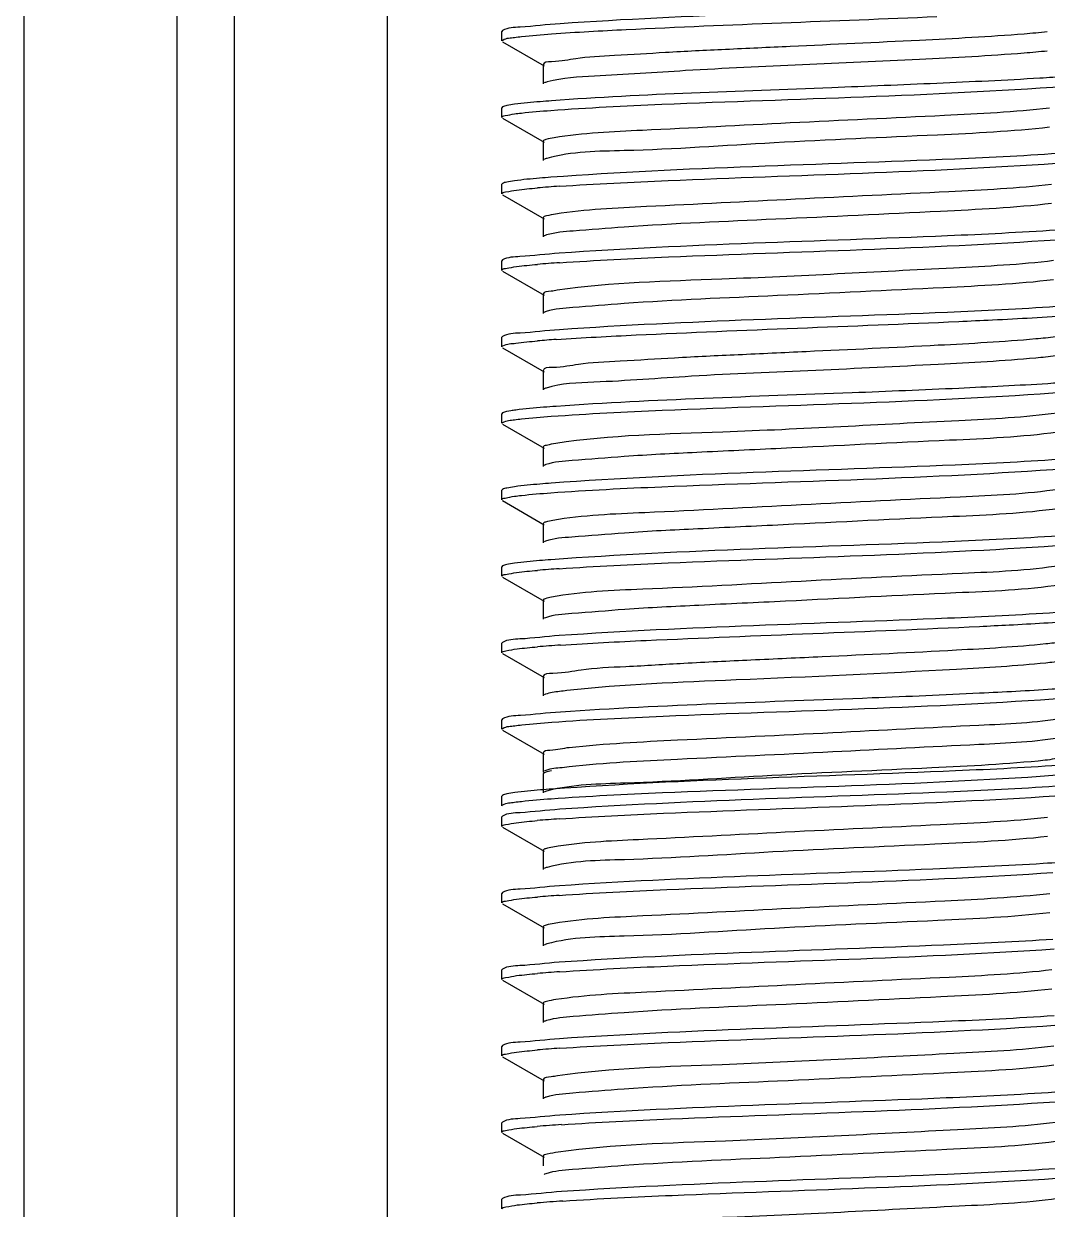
# Model space of a CAD drawing. Extents: x 1031190 to 1725648, y 733081 to 1571294.
# Drawn here: x 1139799.1 to 1140117.7, y 1212841.5 to 1213210.6 of the extents above; entities that cross this region are included whole.
import ezdxf

# ---------------------------------------------------------------- set-up
doc = ezdxf.new("R2010")
doc.units = 0
doc.header["$LTSCALE"] = 1000
doc.header["$MEASUREMENT"] = 0

msp = doc.modelspace()

# ---------------------------------------------------------------- linework, layer by layer
at = {"linetype": 'Continuous'}
for p, q in [((1139799.13, 1215988.29), (1139799.13, 1211247.26)), ((1139846.75, 1215988.29), (1139846.75, 1211247.26)), ((1139864.61, 1215988.29), (1139864.61, 1211247.26)), ((1139912.24, 1215988.29), (1139912.24, 1211247.26)), ((1139948.18, 1213208.47), (1139947.96, 1213208.21)), ((1139947.96, 1213205.23), (1139947.96, 1213208.21)), ((1139947.96, 1213205.23), (1139947.96, 1213208.21)), ((1139948.18, 1213204.97), (1139961.11, 1213197.49)), ((1139960.85, 1213197.79), (1139960.85, 1213191.84)), ((1139948.18, 1213184.66), (1139947.96, 1213184.4)), ((1139947.96, 1213181.42), (1139947.96, 1213184.4)), ((1139947.96, 1213181.42), (1139947.96, 1213184.4)), ((1139948.18, 1213181.16), (1139961.11, 1213173.68)), ((1139960.85, 1213173.98), (1139960.85, 1213168.03)), ((1139948.18, 1213160.84), (1139947.96, 1213160.58)), ((1139947.96, 1213157.61), (1139947.96, 1213160.58)), ((1139947.96, 1213157.61), (1139947.96, 1213160.58)), ((1139948.18, 1213157.35), (1139961.11, 1213149.86)), ((1139960.85, 1213150.17), (1139960.85, 1213144.21)), ((1139948.18, 1213137.03), (1139947.96, 1213136.77)), ((1139947.96, 1213133.79), (1139947.96, 1213136.77)), ((1139947.96, 1213133.79), (1139947.96, 1213136.77)), ((1139948.18, 1213133.53), (1139961.11, 1213126.05)), ((1139960.85, 1213126.35), (1139960.85, 1213120.4)), ((1139948.18, 1213113.22), (1139947.96, 1213112.96)), ((1139947.96, 1213109.98), (1139947.96, 1213112.96)), ((1139947.96, 1213109.98), (1139947.96, 1213112.96)), ((1139948.18, 1213109.72), (1139961.11, 1213102.24)), ((1139960.85, 1213102.54), (1139960.85, 1213096.59)), ((1139948.18, 1213089.41), (1139947.96, 1213089.15)), ((1139947.96, 1213086.17), (1139947.96, 1213089.15)), ((1139947.96, 1213086.17), (1139947.96, 1213089.15)), ((1139948.18, 1213085.91), (1139961.11, 1213078.43)), ((1139960.85, 1213078.73), (1139960.85, 1213072.77)), ((1139948.18, 1213065.59), (1139947.96, 1213065.33)), ((1139947.96, 1213062.36), (1139947.96, 1213065.33)), ((1139947.96, 1213062.36), (1139947.96, 1213065.33)), ((1139948.18, 1213062.1), (1139961.11, 1213054.61)), ((1139960.85, 1213054.91), (1139960.85, 1213048.96)), ((1139961.58, 1213049.47), (1139961.11, 1213049.26)), ((1139948.18, 1213041.78), (1139947.96, 1213041.52)), ((1139947.96, 1213038.54), (1139947.96, 1213041.52)), ((1139947.96, 1213038.54), (1139947.96, 1213041.52)), ((1139948.18, 1213038.28), (1139961.11, 1213030.8)), ((1139960.85, 1213031.1), (1139960.85, 1213025.15)), ((1139961.54, 1213025.64), (1139961.11, 1213025.45)), ((1139948.18, 1213017.97), (1139947.96, 1213017.71)), ((1139947.96, 1213014.73), (1139947.96, 1213017.71)), ((1139947.96, 1213014.73), (1139947.96, 1213017.71)), ((1139948.18, 1213014.47), (1139961.11, 1213006.99)), ((1139960.85, 1213007.29), (1139960.85, 1213001.34)), ((1139961.5, 1213001.81), (1139961.11, 1213001.64)), ((1139948.18, 1212994.16), (1139947.96, 1212993.89)), ((1139947.96, 1212990.92), (1139947.96, 1212993.89)), ((1139947.96, 1212990.92), (1139947.96, 1212993.89)), ((1139948.18, 1212990.66), (1139961.11, 1212983.18)), ((1139960.85, 1212983.48), (1139960.85, 1212977.52)), ((1139960.85, 1212977.02), (1139960.85, 1212971.07)), ((1139948.18, 1212970.34), (1139947.96, 1212970.08)), ((1139947.96, 1212967.11), (1139947.96, 1212970.08)), ((1139947.96, 1212967.11), (1139947.96, 1212970.08)), ((1139948.18, 1212963.89), (1139947.96, 1212963.63)), ((1139947.96, 1212960.65), (1139947.96, 1212963.63)), ((1139947.96, 1212960.65), (1139947.96, 1212963.63)), ((1139948.18, 1212960.39), (1139961.11, 1212952.91)), ((1139960.85, 1212953.21), (1139960.85, 1212947.25)), ((1139948.18, 1212940.07), (1139947.96, 1212939.81)), ((1139947.96, 1212936.84), (1139947.96, 1212939.81)), ((1139947.96, 1212936.84), (1139947.96, 1212939.81)), ((1139948.18, 1212936.58), (1139961.11, 1212929.09)), ((1139960.85, 1212929.39), (1139960.85, 1212923.44)), ((1139948.18, 1212916.26), (1139947.96, 1212916)), ((1139947.96, 1212913.02), (1139947.96, 1212916)), ((1139947.96, 1212913.02), (1139947.96, 1212916)), ((1139948.18, 1212912.76), (1139961.11, 1212905.28)), ((1139960.85, 1212905.58), (1139960.85, 1212899.63)), ((1139948.18, 1212892.45), (1139947.96, 1212892.19)), ((1139947.96, 1212889.21), (1139947.96, 1212892.19)), ((1139947.96, 1212889.21), (1139947.96, 1212892.19)), ((1139948.18, 1212888.95), (1139961.11, 1212881.47)), ((1139960.85, 1212881.77), (1139960.85, 1212875.82)), ((1139948.18, 1212868.63), (1139947.96, 1212868.37)), ((1139947.96, 1212865.4), (1139947.96, 1212868.37)), ((1139947.96, 1212865.4), (1139947.96, 1212868.37)), ((1139948.18, 1212865.14), (1139961.11, 1212857.65)), ((1139960.85, 1212857.96), (1139960.85, 1212854.96)), ((1139961.23, 1212852.37), (1139961.11, 1212852.3)), ((1139961.69, 1212852.54), (1139961.23, 1212852.37)), ((1139948.18, 1212844.82), (1139947.96, 1212844.56)), ((1139947.96, 1212841.58), (1139947.96, 1212844.56)), ((1139947.96, 1212841.58), (1139947.96, 1212844.56))]:
    msp.add_line(p, q, dxfattribs=at)
for centre, radius, start, end in [((1139993.18, 1212752.91), 407.98, 93.8428, 94.8037), ((1139993.28, 1212727.96), 409.12, 93.8337, 94.8049), ((1139991.83, 1212722.22), 390.98, 93.9624, 94.8027), ((1139993.18, 1212633.86), 407.96, 93.8429, 94.8037), ((1139993.75, 1212602.82), 415.21, 93.7981, 94.8008), ((1139993.16, 1212556.26), 407.66, 93.8401, 94.808), ((1139993.15, 1212532.61), 407.5, 93.846, 94.8037), ((1139993.28, 1212507.13), 409.18, 93.8348, 94.8035), ((1139993.35, 1212482.44), 410.06, 93.8289, 94.8034), ((1139994.05, 1212449.83), 418.88, 93.7677, 94.8057), ((1139994.6, 1212419.04), 425.88, 93.7244, 94.8042)]:
    msp.add_arc(centre, radius, start, end, dxfattribs=at)
for points, knots in [([(1140120.45, 1213217.75), (1140109.19, 1213216.98), (1140057.74, 1213214.5), (1140006.22, 1213213.31), (1139966.08, 1213210.59)], [0, 0, 0, 0, 0.219112, 1, 1, 1, 1]), ([(1139966.08, 1213210.59), (1139961.94, 1213210.31), (1139956.13, 1213209.5), (1139949.8, 1213209.4), (1139948.19, 1213208.47)], [0, 0, 0, 0, 0.690474, 1, 1, 1, 1]), ([(1139963.42, 1213207.42), (1139971.14, 1213207.99), (1140011.11, 1213210.1), (1140051.1, 1213211.42), (1140083.34, 1213212.83)], [0, 0, 0, 0, 0.19365, 1, 1, 1, 1]), ([(1139947.96, 1213205.23), (1139947.96, 1213205.36), (1139949.37, 1213206.24), (1139950.66, 1213206.15), (1139951.91, 1213206.33)], [0, 0, 0, 0, 0.088902, 1, 1, 1, 1]), ([(1139951.91, 1213206.33), (1139952.64, 1213206.43), (1139956.47, 1213206.89), (1139960.31, 1213207.2), (1139963.42, 1213207.42)], [0, 0, 0, 0, 0.191493, 1, 1, 1, 1]), ([(1140117.72, 1213208.03), (1140115.33, 1213207.77), (1140102.08, 1213206.62), (1140088.79, 1213205.95), (1140077.91, 1213205.39)], [0, 0, 0, 0, 0.181047, 1, 1, 1, 1]), ([(1140077.91, 1213205.39), (1140064.51, 1213204.71), (1140044.37, 1213203.81), (1140018.08, 1213202.57), (1139999.73, 1213201.7), (1139984.57, 1213200.66), (1139971.86, 1213200.12), (1139966.04, 1213198.68), (1139960.86, 1213198.71), (1139960.85, 1213197.79)], [0, 0, 0, 0, 0.342508, 0.514774, 0.67345, 0.808552, 0.911716, 0.976643, 1, 1, 1, 1]), ([(1140117.72, 1213202.08), (1140115.33, 1213201.82), (1140102.08, 1213200.67), (1140088.79, 1213199.99), (1140077.91, 1213199.44)], [0, 0, 0, 0, 0.181047, 1, 1, 1, 1]), ([(1140077.91, 1213199.44), (1140053.65, 1213198.21), (1140019.83, 1213197.12), (1139981.37, 1213194.38), (1139966.85, 1213193.76), (1139962.1, 1213192.5)], [0, 0, 0, 0, 0.627959, 0.872762, 1, 1, 1, 1]), ([(1139962.1, 1213192.5), (1139961.9, 1213192.45), (1139961.56, 1213192.35), (1139961.24, 1213192.21), (1139961.11, 1213192.14)], [0, 0, 0, 0, 0.581363, 1, 1, 1, 1]), ([(1139963.2, 1213183.59), (1139974.69, 1213184.44), (1140028.07, 1213187.04), (1140081.53, 1213188.09), (1140123.34, 1213191.16)], [0, 0, 0, 0, 0.215563, 1, 1, 1, 1]), ([(1140083.34, 1213192), (1140072.43, 1213191.52), (1140032.45, 1213189.84), (1139992.44, 1213188.7), (1139963.42, 1213186.59)], [0, 0, 0, 0, 0.272813, 1, 1, 1, 1]), ([(1140123.49, 1213194.15), (1140120.8, 1213193.95), (1140107.43, 1213193.08), (1140094.04, 1213192.47), (1140083.34, 1213192)], [0, 0, 0, 0, 0.200781, 1, 1, 1, 1]), ([(1139951.91, 1213185.49), (1139951.1, 1213185.38), (1139949.85, 1213185.16), (1139948.58, 1213184.88), (1139948.19, 1213184.66)], [0, 0, 0, 0, 0.644069, 1, 1, 1, 1]), ([(1139951.86, 1213182.51), (1139952.58, 1213182.61), (1139956.35, 1213183.07), (1139960.14, 1213183.37), (1139963.2, 1213183.59)], [0, 0, 0, 0, 0.191455, 1, 1, 1, 1]), ([(1139963.42, 1213186.59), (1139962.24, 1213186.5), (1139958.4, 1213186.2), (1139954.56, 1213185.86), (1139951.91, 1213185.49)], [0, 0, 0, 0, 0.307292, 1, 1, 1, 1]), ([(1140118.42, 1213184.29), (1140107.55, 1213183.07), (1140080.61, 1213181.71), (1140038.35, 1213179.77), (1139997.87, 1213177.6), (1139973.27, 1213176.54), (1139964.19, 1213175.06)], [0, 0, 0, 0, 0.212318, 0.523282, 0.82144, 1, 1, 1, 1]), ([(1139947.96, 1213181.42), (1139947.96, 1213181.79), (1139949.87, 1213182.11), (1139950.88, 1213182.37), (1139951.86, 1213182.51)], [0, 0, 0, 0, 0.274321, 1, 1, 1, 1]), ([(1140118.42, 1213178.34), (1140106.83, 1213177.03), (1140078.24, 1213175.61), (1140034.04, 1213173.83), (1139993.74, 1213170.9), (1139969.74, 1213170.83), (1139961.97, 1213168.65)], [0, 0, 0, 0, 0.223031, 0.54745, 0.845499, 1, 1, 1, 1]), ([(1139964.19, 1213175.06), (1139963.35, 1213174.93), (1139962.44, 1213174.71), (1139960.85, 1213174.31), (1139960.85, 1213173.98)], [0, 0, 0, 0, 0.718713, 1, 1, 1, 1]), ([(1139961.97, 1213168.65), (1139961.8, 1213168.6), (1139961.51, 1213168.51), (1139961.22, 1213168.39), (1139961.11, 1213168.33)], [0, 0, 0, 0, 0.575346, 1, 1, 1, 1]), ([(1140123.34, 1213170.33), (1140111.87, 1213169.48), (1140058.49, 1213166.88), (1140005.03, 1213165.82), (1139963.2, 1213162.76)], [0, 0, 0, 0, 0.215104, 1, 1, 1, 1]), ([(1139965.84, 1213159.97), (1139977.13, 1213160.74), (1140028.7, 1213163.22), (1140080.34, 1213164.41), (1140120.57, 1213167.15)], [0, 0, 0, 0, 0.219065, 1, 1, 1, 1]), ([(1139951.86, 1213161.67), (1139951.06, 1213161.56), (1139949.83, 1213161.35), (1139948.57, 1213161.07), (1139948.19, 1213160.84)], [0, 0, 0, 0, 0.643484, 1, 1, 1, 1]), ([(1139963.2, 1213162.76), (1139962.04, 1213162.67), (1139958.25, 1213162.38), (1139954.46, 1213162.04), (1139951.86, 1213161.67)], [0, 0, 0, 0, 0.307355, 1, 1, 1, 1]), ([(1139947.96, 1213157.61), (1139947.96, 1213158.04), (1139950.23, 1213158.33), (1139951.38, 1213158.64), (1139952.53, 1213158.79)], [0, 0, 0, 0, 0.271611, 1, 1, 1, 1]), ([(1140119.08, 1213160.56), (1140108.46, 1213159.3), (1140081.85, 1213157.97), (1140039.8, 1213156.01), (1139999.01, 1213153.88), (1139974.04, 1213152.76), (1139964.68, 1213151.33)], [0, 0, 0, 0, 0.20724, 0.51628, 0.816365, 1, 1, 1, 1]), ([(1140119.08, 1213154.6), (1140107.59, 1213153.25), (1140078.92, 1213151.92), (1140034.59, 1213149.68), (1139996.39, 1213148.17), (1139972.69, 1213146.22), (1139964.54, 1213145.6), (1139961.86, 1213144.81)], [0, 0, 0, 0, 0.220196, 0.54582, 0.845894, 0.946809, 1, 1, 1, 1]), ([(1139964.68, 1213151.33), (1139963.71, 1213151.18), (1139962.7, 1213150.93), (1139960.85, 1213150.54), (1139960.85, 1213150.17)], [0, 0, 0, 0, 0.721722, 1, 1, 1, 1]), ([(1139961.86, 1213144.81), (1139961.71, 1213144.76), (1139961.46, 1213144.68), (1139961.21, 1213144.57), (1139961.11, 1213144.51)], [0, 0, 0, 0, 0.569898, 1, 1, 1, 1]), ([(1140120.57, 1213146.32), (1140109.28, 1213145.55), (1140057.71, 1213143.06), (1140006.07, 1213141.88), (1139965.84, 1213139.13)], [0, 0, 0, 0, 0.219079, 1, 1, 1, 1]), ([(1139965.92, 1213136.16), (1139977.2, 1213136.93), (1140028.72, 1213139.41), (1140080.31, 1213140.6), (1140120.49, 1213143.34)], [0, 0, 0, 0, 0.219185, 1, 1, 1, 1]), ([(1139965.84, 1213139.13), (1139961.76, 1213138.85), (1139956.02, 1213138.06), (1139949.78, 1213137.95), (1139948.19, 1213137.03)], [0, 0, 0, 0, 0.690206, 1, 1, 1, 1]), ([(1140119.7, 1213136.82), (1140109.35, 1213135.54), (1140074.86, 1213133.89), (1140023.42, 1213130.97), (1139982.13, 1213130.02), (1139965.19, 1213127.59)], [0, 0, 0, 0, 0.202178, 0.668259, 1, 1, 1, 1]), ([(1139947.96, 1213133.79), (1139947.96, 1213134.23), (1139950.22, 1213134.51), (1139951.37, 1213134.82), (1139952.52, 1213134.97)], [0, 0, 0, 0, 0.27163, 1, 1, 1, 1]), ([(1140119.7, 1213130.87), (1140108.33, 1213129.46), (1140079.62, 1213128.16), (1140035.08, 1213125.87), (1139996.5, 1213124.38), (1139972.61, 1213122.38), (1139964.43, 1213121.79), (1139961.77, 1213120.97)], [0, 0, 0, 0, 0.217203, 0.543941, 0.846117, 0.947352, 1, 1, 1, 1]), ([(1139965.19, 1213127.59), (1139964.56, 1213127.5), (1139963.33, 1213127.15), (1139960.85, 1213127.23), (1139960.85, 1213126.35)], [0, 0, 0, 0, 0.421834, 1, 1, 1, 1]), ([(1139961.77, 1213120.97), (1139961.64, 1213120.93), (1139961.42, 1213120.85), (1139961.2, 1213120.75), (1139961.11, 1213120.7)], [0, 0, 0, 0, 0.564969, 1, 1, 1, 1]), ([(1140120.49, 1213122.5), (1140109.21, 1213121.73), (1140057.69, 1213119.25), (1140006.1, 1213118.06), (1139965.92, 1213115.32)], [0, 0, 0, 0, 0.219186, 1, 1, 1, 1]), ([(1139964.81, 1213112.27), (1139973.11, 1213112.85), (1140014.88, 1213115), (1140056.68, 1213116.36), (1140090.15, 1213117.89)], [0, 0, 0, 0, 0.198843, 1, 1, 1, 1]), ([(1140090.15, 1213117.89), (1140093.64, 1213118.05), (1140105.43, 1213118.61), (1140117.22, 1213119.23), (1140125.49, 1213119.89)], [0, 0, 0, 0, 0.29642, 1, 1, 1, 1]), ([(1139965.92, 1213115.32), (1139961.82, 1213115.05), (1139956.06, 1213114.25), (1139949.79, 1213114.14), (1139948.19, 1213113.22)], [0, 0, 0, 0, 0.6903, 1, 1, 1, 1]), ([(1139947.96, 1213109.98), (1139947.96, 1213110.11), (1139949.53, 1213111.04), (1139950.91, 1213110.94), (1139952.27, 1213111.13)], [0, 0, 0, 0, 0.087225, 1, 1, 1, 1]), ([(1140083.79, 1213110.45), (1140070.1, 1213109.72), (1140049.3, 1213108.78), (1140022, 1213107.5), (1140002.56, 1213106.61), (1139986.38, 1213105.51), (1139972.72, 1213104.99), (1139966.48, 1213103.42), (1139960.85, 1213103.53), (1139960.85, 1213102.54)], [0, 0, 0, 0, 0.333656, 0.505798, 0.66612, 0.803713, 0.909344, 0.976032, 1, 1, 1, 1]), ([(1140120.3, 1213113.08), (1140118.25, 1213112.82), (1140106.1, 1213111.62), (1140093.91, 1213110.98), (1140083.79, 1213110.45)], [0, 0, 0, 0, 0.16974, 1, 1, 1, 1]), ([(1140120.3, 1213107.13), (1140118.25, 1213106.86), (1140106.1, 1213105.66), (1140093.91, 1213105.03), (1140083.79, 1213104.49)], [0, 0, 0, 0, 0.16974, 1, 1, 1, 1]), ([(1140083.79, 1213104.49), (1140071.08, 1213103.82), (1140045.48, 1213102.58), (1140009.66, 1213101.22), (1139981.86, 1213098.98), (1139966.47, 1213098.66), (1139961.7, 1213097.13)], [0, 0, 0, 0, 0.312169, 0.628846, 0.877123, 1, 1, 1, 1]), ([(1140124.88, 1213099), (1140122.56, 1213098.82), (1140110.99, 1213098.03), (1140099.4, 1213097.48), (1140090.15, 1213097.05)], [0, 0, 0, 0, 0.200777, 1, 1, 1, 1]), ([(1139961.7, 1213097.13), (1139961.58, 1213097.09), (1139961.38, 1213097.02), (1139961.19, 1213096.94), (1139961.11, 1213096.89)], [0, 0, 0, 0, 0.560517, 1, 1, 1, 1]), ([(1139963.35, 1213088.35), (1139974.85, 1213089.19), (1140028.2, 1213091.79), (1140081.63, 1213092.84), (1140123.39, 1213095.91)], [0, 0, 0, 0, 0.216008, 1, 1, 1, 1]), ([(1140090.15, 1213097.05), (1140079.08, 1213096.55), (1140037.3, 1213094.77), (1139995.48, 1213093.58), (1139964.81, 1213091.44)], [0, 0, 0, 0, 0.264864, 1, 1, 1, 1]), ([(1139964.81, 1213091.44), (1139963.53, 1213091.35), (1139959.34, 1213091.03), (1139955.16, 1213090.68), (1139952.27, 1213090.29)], [0, 0, 0, 0, 0.30692, 1, 1, 1, 1]), ([(1139952.27, 1213090.29), (1139951.77, 1213090.22), (1139950.41, 1213090), (1139948.96, 1213089.85), (1139948.19, 1213089.41)], [0, 0, 0, 0, 0.361201, 1, 1, 1, 1]), ([(1139951.9, 1213087.26), (1139952.63, 1213087.37), (1139956.43, 1213087.83), (1139960.26, 1213088.13), (1139963.35, 1213088.35)], [0, 0, 0, 0, 0.191562, 1, 1, 1, 1]), ([(1140120.87, 1213089.35), (1140110.72, 1213087.95), (1140075.91, 1213086.39), (1140023.95, 1213083.27), (1139981.88, 1213082.51), (1139964.71, 1213079.89)], [0, 0, 0, 0, 0.196411, 0.666993, 1, 1, 1, 1]), ([(1139947.96, 1213086.17), (1139947.96, 1213086.29), (1139949.36, 1213087.18), (1139950.65, 1213087.09), (1139951.9, 1213087.26)], [0, 0, 0, 0, 0.088954, 1, 1, 1, 1]), ([(1140120.87, 1213083.39), (1140109.76, 1213081.86), (1140081.03, 1213080.64), (1140043.62, 1213078.75), (1140009.87, 1213077.15), (1139988.12, 1213076.09), (1139972.54, 1213074.72), (1139964.25, 1213074.17), (1139961.63, 1213073.3)], [0, 0, 0, 0, 0.210757, 0.539438, 0.704601, 0.845971, 0.948094, 1, 1, 1, 1]), ([(1139964.71, 1213079.89), (1139963.74, 1213079.75), (1139962.72, 1213079.49), (1139960.85, 1213079.11), (1139960.85, 1213078.73)], [0, 0, 0, 0, 0.721991, 1, 1, 1, 1]), ([(1139961.63, 1213073.3), (1139961.53, 1213073.26), (1139961.35, 1213073.2), (1139961.18, 1213073.12), (1139961.11, 1213073.08)], [0, 0, 0, 0, 0.556492, 1, 1, 1, 1]), ([(1140123.39, 1213075.08), (1140111.95, 1213074.24), (1140058.6, 1213071.63), (1140005.17, 1213070.57), (1139963.35, 1213067.52)], [0, 0, 0, 0, 0.214793, 1, 1, 1, 1]), ([(1139963.2, 1213064.53), (1139974.69, 1213065.37), (1140028.07, 1213067.97), (1140081.53, 1213069.02), (1140123.34, 1213072.1)], [0, 0, 0, 0, 0.215575, 1, 1, 1, 1]), ([(1139951.9, 1213066.43), (1139951.09, 1213066.31), (1139949.85, 1213066.1), (1139948.58, 1213065.82), (1139948.19, 1213065.59)], [0, 0, 0, 0, 0.64396, 1, 1, 1, 1]), ([(1139963.35, 1213067.52), (1139962.17, 1213067.43), (1139958.35, 1213067.13), (1139954.53, 1213066.8), (1139951.9, 1213066.43)], [0, 0, 0, 0, 0.307231, 1, 1, 1, 1]), ([(1140121.41, 1213065.61), (1140111.21, 1213064.12), (1140084.35, 1213062.94), (1140041.36, 1213060.82), (1139999.14, 1213058.54), (1139973.23, 1213057.57), (1139963.79, 1213055.93)], [0, 0, 0, 0, 0.195765, 0.5095, 0.817954, 1, 1, 1, 1]), ([(1139947.96, 1213062.36), (1139947.96, 1213062.73), (1139949.87, 1213063.05), (1139950.88, 1213063.31), (1139951.86, 1213063.44)], [0, 0, 0, 0, 0.274314, 1, 1, 1, 1]), ([(1139951.86, 1213063.44), (1139952.58, 1213063.55), (1139956.35, 1213064.01), (1139960.14, 1213064.31), (1139963.2, 1213064.53)], [0, 0, 0, 0, 0.19146, 1, 1, 1, 1]), ([(1140121.41, 1213059.66), (1140110.45, 1213058.05), (1140081.74, 1213056.89), (1140044.26, 1213054.96), (1140010.23, 1213053.35), (1139988.24, 1213052.3), (1139972.54, 1213050.89), (1139964.19, 1213050.37), (1139961.58, 1213049.47)], [0, 0, 0, 0, 0.20733, 0.536865, 0.70321, 0.84565, 0.948324, 1, 1, 1, 1]), ([(1139963.79, 1213055.93), (1139963.05, 1213055.8), (1139962.23, 1213055.61), (1139960.85, 1213055.21), (1139960.85, 1213054.91)], [0, 0, 0, 0, 0.715817, 1, 1, 1, 1]), ([(1140123.34, 1213051.26), (1140111.88, 1213050.42), (1140058.49, 1213047.81), (1140005.04, 1213046.76), (1139963.2, 1213043.69)], [0, 0, 0, 0, 0.215095, 1, 1, 1, 1]), ([(1139965.84, 1213040.9), (1139977.12, 1213041.67), (1140028.7, 1213044.16), (1140080.34, 1213045.35), (1140120.57, 1213048.09)], [0, 0, 0, 0, 0.219065, 1, 1, 1, 1]), ([(1139963.2, 1213043.69), (1139962.04, 1213043.61), (1139958.25, 1213043.31), (1139954.46, 1213042.98), (1139951.86, 1213042.61)], [0, 0, 0, 0, 0.307349, 1, 1, 1, 1]), ([(1139947.96, 1213038.54), (1139947.96, 1213038.97), (1139950.23, 1213039.26), (1139951.38, 1213039.57), (1139952.53, 1213039.72)], [0, 0, 0, 0, 0.271609, 1, 1, 1, 1]), ([(1139951.86, 1213042.61), (1139951.06, 1213042.5), (1139949.83, 1213042.28), (1139948.57, 1213042), (1139948.19, 1213041.78)], [0, 0, 0, 0, 0.6435, 1, 1, 1, 1]), ([(1140121.91, 1213041.87), (1140111.78, 1213040.29), (1140084.74, 1213039.18), (1140041.37, 1213037.02), (1139998.79, 1213034.65), (1139972.72, 1213033.79), (1139963.37, 1213032.04)], [0, 0, 0, 0, 0.193557, 0.5097, 0.820432, 1, 1, 1, 1]), ([(1140121.91, 1213035.92), (1140111.12, 1213034.24), (1140082.44, 1213033.16), (1140044.93, 1213031.17), (1140010.61, 1213029.56), (1139988.38, 1213028.5), (1139972.56, 1213027.06), (1139964.14, 1213026.56), (1139961.54, 1213025.64)], [0, 0, 0, 0, 0.203778, 0.534105, 0.701642, 0.84519, 0.948477, 1, 1, 1, 1]), ([(1139963.37, 1213032.04), (1139962.73, 1213031.92), (1139962.01, 1213031.76), (1139960.85, 1213031.36), (1139960.85, 1213031.1)], [0, 0, 0, 0, 0.711874, 1, 1, 1, 1]), ([(1140120.57, 1213027.25), (1140109.29, 1213026.48), (1140057.71, 1213024), (1140006.07, 1213022.81), (1139965.84, 1213020.07)], [0, 0, 0, 0, 0.219073, 1, 1, 1, 1]), ([(1140096.65, 1213022.94), (1140099.71, 1213023.09), (1140109.96, 1213023.61), (1140120.2, 1213024.18), (1140127.36, 1213024.79)], [0, 0, 0, 0, 0.29883, 1, 1, 1, 1]), ([(1139966.25, 1213017.12), (1139975.12, 1213017.72), (1140018.58, 1213019.89), (1140062.07, 1213021.28), (1140096.65, 1213022.94)], [0, 0, 0, 0, 0.204374, 1, 1, 1, 1]), ([(1139965.84, 1213020.07), (1139961.75, 1213019.79), (1139956.02, 1213019), (1139949.78, 1213018.88), (1139948.19, 1213017.97)], [0, 0, 0, 0, 0.690204, 1, 1, 1, 1]), ([(1140122.38, 1213018.14), (1140120.68, 1213017.85), (1140109.72, 1213016.6), (1140098.71, 1213016.02), (1140089.42, 1213015.5)], [0, 0, 0, 0, 0.156149, 1, 1, 1, 1]), ([(1139947.96, 1213014.73), (1139947.96, 1213015.17), (1139950.31, 1213015.45), (1139951.49, 1213015.78), (1139952.68, 1213015.93)], [0, 0, 0, 0, 0.271116, 1, 1, 1, 1]), ([(1140089.42, 1213015.5), (1140075.5, 1213014.73), (1140054.18, 1213013.75), (1140025.96, 1213012.44), (1140005.45, 1213011.51), (1139988.24, 1213010.36), (1139973.6, 1213009.86), (1139966.94, 1213008.16), (1139960.84, 1213008.35), (1139960.85, 1213007.29)], [0, 0, 0, 0, 0.324234, 0.49621, 0.658258, 0.798515, 0.906808, 0.975392, 1, 1, 1, 1]), ([(1140122.38, 1213012.18), (1140120.68, 1213011.9), (1140109.72, 1213010.65), (1140098.71, 1213010.06), (1140089.42, 1213009.55)], [0, 0, 0, 0, 0.156149, 1, 1, 1, 1]), ([(1140089.42, 1213009.55), (1140066.59, 1213008.28), (1140026.2, 1213006.35), (1139985.72, 1213004.9), (1139968.23, 1213002.95)], [0, 0, 0, 0, 0.565123, 1, 1, 1, 1]), ([(1139968.23, 1213002.95), (1139967.45, 1213002.87), (1139965.2, 1213002.57), (1139962.89, 1213002.32), (1139961.5, 1213001.81)], [0, 0, 0, 0, 0.346329, 1, 1, 1, 1]), ([(1140125.09, 1213003.77), (1140123.15, 1213003.62), (1140113.68, 1213002.95), (1140104.2, 1213002.47), (1140096.65, 1213002.11)], [0, 0, 0, 0, 0.20481, 1, 1, 1, 1]), ([(1139963.55, 1212993.12), (1139975.08, 1212993.95), (1140028.39, 1212996.55), (1140081.77, 1212997.59), (1140123.46, 1213000.67)], [0, 0, 0, 0, 0.21664, 1, 1, 1, 1]), ([(1140096.65, 1213002.11), (1140085.51, 1213001.57), (1140042.04, 1212999.69), (1139998.53, 1212998.46), (1139966.25, 1212996.28)], [0, 0, 0, 0, 0.256445, 1, 1, 1, 1]), ([(1139966.25, 1212996.28), (1139962.07, 1212996), (1139956.21, 1212995.19), (1139949.81, 1212995.09), (1139948.19, 1212994.16)], [0, 0, 0, 0, 0.690599, 1, 1, 1, 1]), ([(1139947.96, 1212990.92), (1139947.96, 1212991.04), (1139949.39, 1212991.93), (1139950.69, 1212991.84), (1139951.95, 1212992.02)], [0, 0, 0, 0, 0.088697, 1, 1, 1, 1]), ([(1139951.95, 1212992.02), (1139952.69, 1212992.12), (1139956.55, 1212992.59), (1139960.42, 1212992.89), (1139963.55, 1212993.12)], [0, 0, 0, 0, 0.191577, 1, 1, 1, 1]), ([(1140122.82, 1212994.4), (1140114.13, 1212992.84), (1140090.04, 1212991.9), (1140050.02, 1212989.65), (1140007.49, 1212987.75), (1139980.13, 1212986.36), (1139968.93, 1212985.17)], [0, 0, 0, 0, 0.17175, 0.467319, 0.780864, 1, 1, 1, 1]), ([(1140122.82, 1212988.45), (1140114.13, 1212986.89), (1140090.04, 1212985.94), (1140050.02, 1212983.7), (1140007.49, 1212981.8), (1139980.13, 1212980.41), (1139968.93, 1212979.22)], [0, 0, 0, 0, 0.17175, 0.467319, 0.780864, 1, 1, 1, 1]), ([(1139968.93, 1212985.17), (1139966.91, 1212984.95), (1139964.99, 1212984.36), (1139960.84, 1212984.22), (1139960.85, 1212983.48)], [0, 0, 0, 0, 0.733425, 1, 1, 1, 1]), ([(1140117.07, 1212981.24), (1140105.35, 1212980.02), (1140076.96, 1212978.57), (1140033.32, 1212976.79), (1139993.63, 1212974.1), (1139970.08, 1212973.74), (1139962.24, 1212971.77)], [0, 0, 0, 0, 0.227857, 0.549507, 0.843778, 1, 1, 1, 1]), ([(1140125.57, 1212982.97), (1140125.57, 1212982.2), (1140121.2, 1212982.09), (1140119.19, 1212981.46), (1140117.07, 1212981.24)], [0, 0, 0, 0, 0.266085, 1, 1, 1, 1]), ([(1139963.36, 1212977.96), (1139962.72, 1212977.84), (1139962, 1212977.67), (1139960.85, 1212977.28), (1139960.85, 1212977.02)], [0, 0, 0, 0, 0.711183, 1, 1, 1, 1]), ([(1139968.93, 1212979.22), (1139967.95, 1212979.11), (1139965.36, 1212978.73), (1139962.55, 1212978.66), (1139961.11, 1212977.82)], [0, 0, 0, 0, 0.373138, 1, 1, 1, 1]), ([(1139963.35, 1212969.29), (1139974.86, 1212970.13), (1140028.21, 1212972.73), (1140081.64, 1212973.77), (1140123.39, 1212976.85)], [0, 0, 0, 0, 0.216028, 1, 1, 1, 1]), ([(1140123.46, 1212979.83), (1140112.05, 1212978.99), (1140058.75, 1212976.39), (1140005.37, 1212975.31), (1139963.55, 1212972.28)], [0, 0, 0, 0, 0.214363, 1, 1, 1, 1]), ([(1140120.36, 1212973.16), (1140109.08, 1212972.39), (1140057.62, 1212969.91), (1140006.09, 1212968.72), (1139965.97, 1212965.99)], [0, 0, 0, 0, 0.219473, 1, 1, 1, 1]), ([(1139951.95, 1212971.18), (1139951.13, 1212971.07), (1139949.87, 1212970.85), (1139948.58, 1212970.57), (1139948.19, 1212970.34)], [0, 0, 0, 0, 0.644494, 1, 1, 1, 1]), ([(1139963.55, 1212972.28), (1139962.36, 1212972.19), (1139958.49, 1212971.9), (1139954.62, 1212971.55), (1139951.95, 1212971.18)], [0, 0, 0, 0, 0.307193, 1, 1, 1, 1]), ([(1139962.24, 1212971.77), (1139962.01, 1212971.71), (1139961.63, 1212971.6), (1139961.25, 1212971.45), (1139961.11, 1212971.37)], [0, 0, 0, 0, 0.587412, 1, 1, 1, 1]), ([(1139965.86, 1212963.01), (1139976.65, 1212963.75), (1140026.84, 1212966.17), (1140077.08, 1212967.48), (1140116.43, 1212969.93)], [0, 0, 0, 0, 0.215245, 1, 1, 1, 1]), ([(1140116.43, 1212969.93), (1140121.37, 1212970.23), (1140128.48, 1212971.04), (1140135.96, 1212971.28), (1140138.07, 1212972.21)], [0, 0, 0, 0, 0.681451, 1, 1, 1, 1]), ([(1139947.96, 1212967.11), (1139947.96, 1212967.23), (1139949.36, 1212968.11), (1139950.65, 1212968.03), (1139951.9, 1212968.2)], [0, 0, 0, 0, 0.088945, 1, 1, 1, 1]), ([(1139965.97, 1212965.99), (1139961.85, 1212965.71), (1139956.08, 1212964.92), (1139949.79, 1212964.81), (1139948.19, 1212963.89)], [0, 0, 0, 0, 0.690338, 1, 1, 1, 1]), ([(1139951.9, 1212968.2), (1139952.63, 1212968.3), (1139956.44, 1212968.76), (1139960.26, 1212969.06), (1139963.35, 1212969.29)], [0, 0, 0, 0, 0.191564, 1, 1, 1, 1]), ([(1140117.78, 1212963.45), (1140106.69, 1212962.25), (1140079.46, 1212960.87), (1140037.01, 1212958.96), (1139996.85, 1212956.74), (1139972.59, 1212955.75), (1139963.78, 1212954.22)], [0, 0, 0, 0, 0.216982, 0.529712, 0.826099, 1, 1, 1, 1]), ([(1139947.96, 1212960.65), (1139947.96, 1212961.07), (1139950.18, 1212961.36), (1139951.31, 1212961.67), (1139952.44, 1212961.82)], [0, 0, 0, 0, 0.271891, 1, 1, 1, 1]), ([(1140117.78, 1212957.5), (1140106.13, 1212956.23), (1140077.62, 1212954.8), (1140033.67, 1212953.02), (1139993.66, 1212950.2), (1139969.88, 1212949.99), (1139962.08, 1212947.91)], [0, 0, 0, 0, 0.225438, 0.548607, 0.844824, 1, 1, 1, 1]), ([(1139963.78, 1212954.22), (1139963.04, 1212954.09), (1139962.22, 1212953.9), (1139960.85, 1212953.51), (1139960.85, 1212953.21)], [0, 0, 0, 0, 0.715447, 1, 1, 1, 1]), ([(1139962.08, 1212947.91), (1139961.89, 1212947.86), (1139961.56, 1212947.76), (1139961.24, 1212947.63), (1139961.11, 1212947.56)], [0, 0, 0, 0, 0.580842, 1, 1, 1, 1]), ([(1140116.43, 1212949.09), (1140105, 1212948.38), (1140054.81, 1212946.01), (1140004.56, 1212944.81), (1139965.86, 1212942.17)], [0, 0, 0, 0, 0.227972, 1, 1, 1, 1]), ([(1139965.81, 1212939.19), (1139976.96, 1212939.96), (1140028.19, 1212942.43), (1140079.47, 1212943.65), (1140119.49, 1212946.31)], [0, 0, 0, 0, 0.217913, 1, 1, 1, 1]), ([(1139965.86, 1212942.17), (1139961.77, 1212941.9), (1139956.03, 1212941.1), (1139949.78, 1212940.99), (1139948.19, 1212940.07)], [0, 0, 0, 0, 0.69026, 1, 1, 1, 1]), ([(1139947.96, 1212936.84), (1139947.96, 1212937.27), (1139950.23, 1212937.55), (1139951.38, 1212937.86), (1139952.52, 1212938.01)], [0, 0, 0, 0, 0.271632, 1, 1, 1, 1]), ([(1140118.47, 1212939.72), (1140107.63, 1212938.49), (1140080.71, 1212937.13), (1140038.47, 1212935.19), (1139997.97, 1212933.02), (1139973.33, 1212931.96), (1139964.23, 1212930.48)], [0, 0, 0, 0, 0.211892, 0.522694, 0.821014, 1, 1, 1, 1]), ([(1140118.47, 1212933.76), (1140106.9, 1212932.45), (1140078.3, 1212931.03), (1140034.07, 1212929.25), (1139993.75, 1212926.31), (1139969.73, 1212926.26), (1139961.96, 1212924.06)], [0, 0, 0, 0, 0.222801, 0.547327, 0.845545, 1, 1, 1, 1]), ([(1139964.23, 1212930.48), (1139963.38, 1212930.35), (1139962.46, 1212930.13), (1139960.85, 1212929.73), (1139960.85, 1212929.39)], [0, 0, 0, 0, 0.718986, 1, 1, 1, 1]), ([(1140119.49, 1212925.47), (1140108.15, 1212924.72), (1140056.93, 1212922.27), (1140005.64, 1212921.08), (1139965.81, 1212918.36)], [0, 0, 0, 0, 0.221636, 1, 1, 1, 1]), ([(1139961.96, 1212924.06), (1139961.79, 1212924.02), (1139961.5, 1212923.93), (1139961.22, 1212923.81), (1139961.11, 1212923.74)], [0, 0, 0, 0, 0.574878, 1, 1, 1, 1]), ([(1139965.91, 1212915.39), (1139977.11, 1212916.15), (1140028.41, 1212918.62), (1140079.77, 1212919.84), (1140119.82, 1212922.52)], [0, 0, 0, 0, 0.218477, 1, 1, 1, 1]), ([(1139965.81, 1212918.36), (1139961.73, 1212918.08), (1139956.01, 1212917.29), (1139949.78, 1212917.17), (1139948.19, 1212916.26)], [0, 0, 0, 0, 0.690175, 1, 1, 1, 1]), ([(1139947.96, 1212913.02), (1139947.96, 1212913.46), (1139950.24, 1212913.74), (1139951.4, 1212914.05), (1139952.55, 1212914.2)], [0, 0, 0, 0, 0.271543, 1, 1, 1, 1]), ([(1140119.13, 1212915.98), (1140108.54, 1212914.72), (1140081.95, 1212913.4), (1140039.93, 1212911.43), (1139999.11, 1212909.3), (1139974.1, 1212908.17), (1139964.72, 1212906.75)], [0, 0, 0, 0, 0.206815, 0.515694, 0.81594, 1, 1, 1, 1]), ([(1139964.72, 1212906.75), (1139963.74, 1212906.6), (1139962.72, 1212906.35), (1139960.85, 1212905.96), (1139960.85, 1212905.58)], [0, 0, 0, 0, 0.721952, 1, 1, 1, 1]), ([(1140119.13, 1212910.03), (1140107.65, 1212908.66), (1140078.98, 1212907.34), (1140034.63, 1212905.09), (1139996.39, 1212903.58), (1139972.68, 1212901.63), (1139964.53, 1212901.01), (1139961.85, 1212900.22)], [0, 0, 0, 0, 0.21995, 0.54567, 0.845919, 0.946858, 1, 1, 1, 1]), ([(1139961.85, 1212900.22), (1139961.71, 1212900.18), (1139961.45, 1212900.09), (1139961.21, 1212899.99), (1139961.11, 1212899.93)], [0, 0, 0, 0, 0.569475, 1, 1, 1, 1]), ([(1140119.82, 1212901.68), (1140108.51, 1212900.92), (1140057.21, 1212898.46), (1140005.84, 1212897.27), (1139965.91, 1212894.55)], [0, 0, 0, 0, 0.220782, 1, 1, 1, 1]), ([(1139965.97, 1212891.58), (1139977.2, 1212892.34), (1140028.59, 1212894.82), (1140080.03, 1212896.02), (1140120.12, 1212898.73)], [0, 0, 0, 0, 0.2189, 1, 1, 1, 1]), ([(1139965.91, 1212894.55), (1139961.81, 1212894.27), (1139956.06, 1212893.48), (1139949.79, 1212893.37), (1139948.19, 1212892.45)], [0, 0, 0, 0, 0.69028, 1, 1, 1, 1]), ([(1140119.76, 1212892.24), (1140109.42, 1212890.95), (1140074.96, 1212889.31), (1140023.52, 1212886.4), (1139982.21, 1212885.44), (1139965.24, 1212883.01)], [0, 0, 0, 0, 0.201754, 0.667715, 1, 1, 1, 1]), ([(1139947.96, 1212889.21), (1139947.96, 1212889.64), (1139950.25, 1212889.93), (1139951.41, 1212890.24), (1139952.56, 1212890.39)], [0, 0, 0, 0, 0.271496, 1, 1, 1, 1]), ([(1140119.76, 1212886.29), (1140108.39, 1212884.87), (1140079.68, 1212883.58), (1140035.12, 1212881.29), (1139996.52, 1212879.8), (1139972.61, 1212877.8), (1139964.42, 1212877.2), (1139961.76, 1212876.38)], [0, 0, 0, 0, 0.216944, 0.543769, 0.846123, 0.94739, 1, 1, 1, 1]), ([(1139965.24, 1212883.01), (1139964.6, 1212882.92), (1139963.36, 1212882.57), (1139960.85, 1212882.65), (1139960.85, 1212881.77)], [0, 0, 0, 0, 0.421934, 1, 1, 1, 1]), ([(1140120.12, 1212877.89), (1140108.83, 1212877.13), (1140057.44, 1212874.66), (1140006, 1212873.46), (1139965.97, 1212870.74)], [0, 0, 0, 0, 0.220034, 1, 1, 1, 1]), ([(1139961.76, 1212876.38), (1139961.64, 1212876.34), (1139961.41, 1212876.27), (1139961.2, 1212876.17), (1139961.11, 1212876.12)], [0, 0, 0, 0, 0.564588, 1, 1, 1, 1]), ([(1139966.53, 1212867.8), (1139977.81, 1212868.56), (1140029.08, 1212871.02), (1140080.4, 1212872.25), (1140120.32, 1212874.93)], [0, 0, 0, 0, 0.220426, 1, 1, 1, 1]), ([(1139965.97, 1212870.74), (1139961.85, 1212870.46), (1139956.08, 1212869.66), (1139949.79, 1212869.56), (1139948.19, 1212868.63)], [0, 0, 0, 0, 0.690334, 1, 1, 1, 1]), ([(1139947.96, 1212865.4), (1139947.96, 1212865.84), (1139950.28, 1212866.12), (1139951.45, 1212866.44), (1139952.62, 1212866.59)], [0, 0, 0, 0, 0.27127, 1, 1, 1, 1]), ([(1140120.35, 1212868.51), (1140110.22, 1212867.17), (1140075.89, 1212865.57), (1140024.32, 1212862.63), (1139982.71, 1212861.63), (1139965.47, 1212859.23)], [0, 0, 0, 0, 0.197543, 0.663489, 1, 1, 1, 1]), ([(1140120.35, 1212862.55), (1140109.12, 1212861.07), (1140080.38, 1212859.83), (1140035.65, 1212857.48), (1139996.67, 1212856.02), (1139972.56, 1212853.97), (1139964.32, 1212853.39), (1139961.69, 1212852.54)], [0, 0, 0, 0, 0.213782, 0.541615, 0.846127, 0.947805, 1, 1, 1, 1]), ([(1139965.47, 1212859.23), (1139964.31, 1212859.07), (1139963.12, 1212858.76), (1139960.85, 1212858.4), (1139960.85, 1212857.96)], [0, 0, 0, 0, 0.725422, 1, 1, 1, 1]), ([(1140120.32, 1212854.09), (1140109.11, 1212853.32), (1140057.84, 1212850.88), (1140006.52, 1212849.65), (1139966.53, 1212846.97)], [0, 0, 0, 0, 0.218989, 1, 1, 1, 1]), ([(1139966.94, 1212844.02), (1139978.28, 1212844.77), (1140029.5, 1212847.23), (1140080.78, 1212848.42), (1140120.6, 1212851.13)], [0, 0, 0, 0, 0.22166, 1, 1, 1, 1]), ([(1139966.53, 1212846.97), (1139962.28, 1212846.68), (1139956.33, 1212845.86), (1139949.84, 1212845.77), (1139948.19, 1212844.82)], [0, 0, 0, 0, 0.690918, 1, 1, 1, 1]), ([(1140120.92, 1212844.77), (1140110.77, 1212843.36), (1140075.91, 1212841.81), (1140023.92, 1212838.67), (1139981.81, 1212837.93), (1139964.65, 1212835.3)], [0, 0, 0, 0, 0.196293, 0.667285, 1, 1, 1, 1]), ([(1139947.96, 1212841.58), (1139947.96, 1212842.03), (1139950.33, 1212842.31), (1139951.52, 1212842.64), (1139952.71, 1212842.79)], [0, 0, 0, 0, 0.270941, 1, 1, 1, 1])]:
    msp.add_open_spline(points, degree=3, knots=knots, dxfattribs=at)
for points in [[(1139952.53, 1213158.79), (1139954.68, 1213159.07), (1139956.85, 1213159.27), (1139959.02, 1213159.45)], [(1139952.52, 1213134.97), (1139954.67, 1213135.25), (1139956.84, 1213135.45), (1139959.01, 1213135.64)], [(1139952.27, 1213111.13), (1139954.54, 1213111.43), (1139956.82, 1213111.64), (1139959.1, 1213111.83)], [(1139952.53, 1213039.72), (1139954.68, 1213040), (1139956.85, 1213040.2), (1139959.02, 1213040.39)], [(1139952.68, 1213015.93), (1139954.78, 1213016.2), (1139956.89, 1213016.39), (1139959, 1213016.57)], [(1139952.44, 1212961.82), (1139954.61, 1212962.1), (1139956.8, 1212962.3), (1139958.99, 1212962.49)], [(1140127.14, 1212949.85), (1140123.57, 1212949.55), (1140120, 1212949.31), (1140116.43, 1212949.09)], [(1139952.52, 1212938.01), (1139954.68, 1212938.29), (1139956.85, 1212938.5), (1139959.02, 1212938.68)], [(1139952.55, 1212914.2), (1139954.7, 1212914.48), (1139956.85, 1212914.68), (1139959.01, 1212914.87)], [(1139952.56, 1212890.39), (1139954.7, 1212890.67), (1139956.86, 1212890.87), (1139959.01, 1212891.05)], [(1139952.62, 1212866.59), (1139954.72, 1212866.86), (1139956.84, 1212867.06), (1139958.96, 1212867.24)], [(1139952.71, 1212842.79), (1139954.78, 1212843.05), (1139956.86, 1212843.24), (1139958.94, 1212843.42)]]:
    msp.add_open_spline(points, degree=3, dxfattribs=at)

doc.saveas('drawing.dxf')
